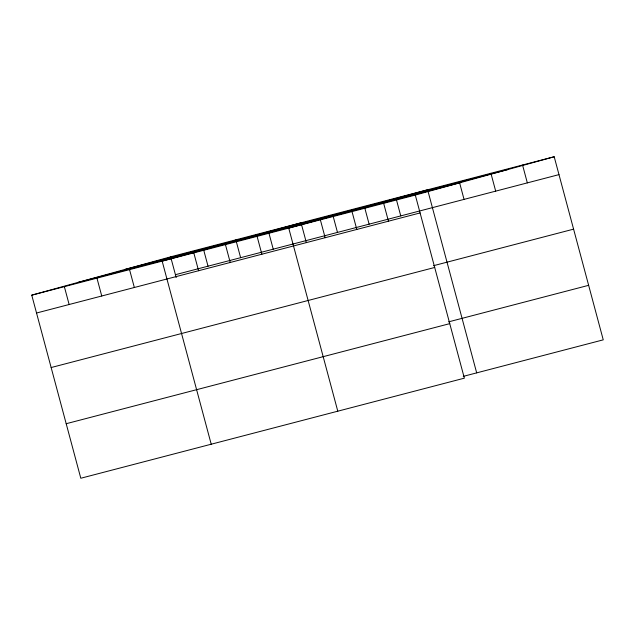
<?xml version="1.0" encoding="UTF-8"?>
<svg xmlns="http://www.w3.org/2000/svg" width="635" height="635" viewBox="0 0 635 635"><rect width="100%" height="100%" fill="white"/><g stroke="black" fill="none" stroke-linecap="round" stroke-linejoin="round"><path stroke-width="0.95" d="M554.196 156.758L415.306 195.08L464.36 378.166L80.804 478.242L31.75 295.156L170.64 256.834L554.196 156.758L603.25 339.844L463.256 376.372M301.046 222.806L162.155 261.128L211.217 444.214M427.617 189.786L288.734 228.108L337.788 411.186M124.801 269.478L508.357 169.41M77.581 282.512L461.137 182.435M31.75 295.156L415.306 195.08M175.427 274.693L558.975 174.625M36.536 313.015L420.092 212.939M433.594 265.676L573.588 229.148M51.149 367.538L434.697 267.462M448.643 321.85L588.637 285.321M66.199 423.712L449.755 323.644M522.549 165.021L527.336 182.88M490.903 173.276L495.689 191.135M459.518 182.467L464.05 199.39M428.125 191.667L476.679 372.872M396.478 199.922L400.764 215.9M383.659 203.335L388.445 221.194M364.839 208.177L369.118 224.155M352.02 211.59L356.806 229.457M333.192 216.432L337.479 232.41M320.373 219.853L325.16 237.712M301.554 224.687L306.348 242.586M268.946 233.196L273.233 249.174M257.088 236.363L261.874 254.222M235.839 239.824L240.625 257.683M225.449 244.618L230.227 262.477M203.748 250.206L208.026 266.192M193.802 252.873L198.588 270.732M170.64 256.834L176.197 277.566M129.556 269.637L134.342 287.496M96.957 278.138L101.743 296.005M64.349 286.647L69.136 304.506"/></g></svg>
